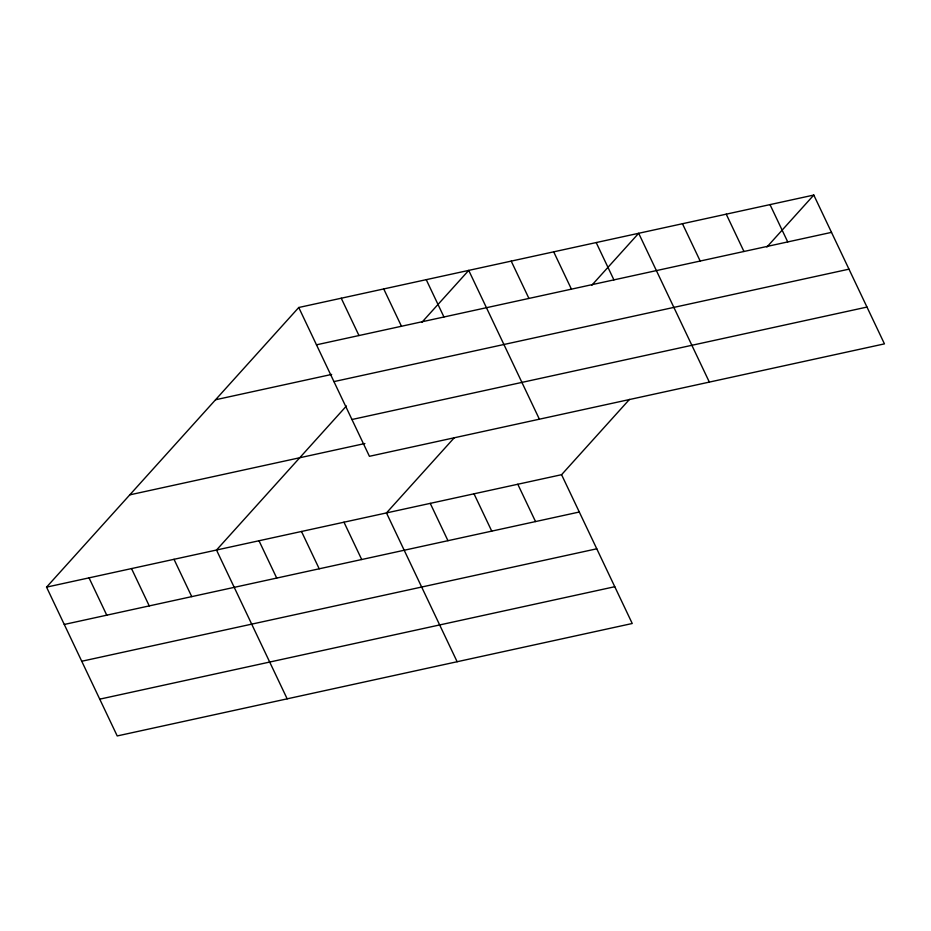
<?xml version="1.0" encoding="UTF-8"?>
<svg xmlns="http://www.w3.org/2000/svg" width="931" height="931" viewBox="0 0 931 931"><rect width="100%" height="100%" fill="white"/><g stroke="black" fill="none" stroke-linecap="round" stroke-linejoin="round"><path stroke-width="1.4" d="M629.496 399.387L561.579 474.694L632.242 623.502L117.213 735.944L46.55 587.135L298.758 307.498L813.787 195.056L884.45 343.865L369.421 456.306L298.758 307.498M346.425 405.986L216.504 550.035L287.167 698.844M421.848 322.359L468.724 270.386L539.386 419.206M454.386 437.617L386.47 512.923L457.133 661.732M591.802 285.258L638.678 233.285L709.341 382.094M766.911 247.029L813.787 195.056M316.482 344.819L831.511 232.366M215.526 399.771L331.669 374.425M333.95 381.605L848.979 269.164M351.953 419.509L866.982 307.067M129.781 494.85L364.894 443.528M46.55 587.135L561.579 474.694M64.274 624.457L579.303 512.015M81.742 661.254L596.771 548.801M99.745 699.158L614.774 586.716M770.007 204.611L787.731 241.932M726.238 214.165L743.95 251.486M682.458 223.719L700.182 261.041M596.189 242.56L613.913 279.882M553.701 251.836L571.425 289.157M511.212 261.111L528.924 298.432M426.235 279.661L443.947 316.982M517.799 484.248L535.523 521.569M383.735 288.936L401.459 326.257M474.019 493.814L491.743 531.124M341.246 298.223L358.97 335.532M430.25 503.368L447.962 540.69M343.981 522.198L361.705 559.519M301.493 531.473L319.205 568.794M259.004 540.748L276.716 578.07M174.016 559.31L191.739 596.631M131.527 568.585L149.251 605.906M89.039 577.86L106.762 615.182"/></g></svg>
